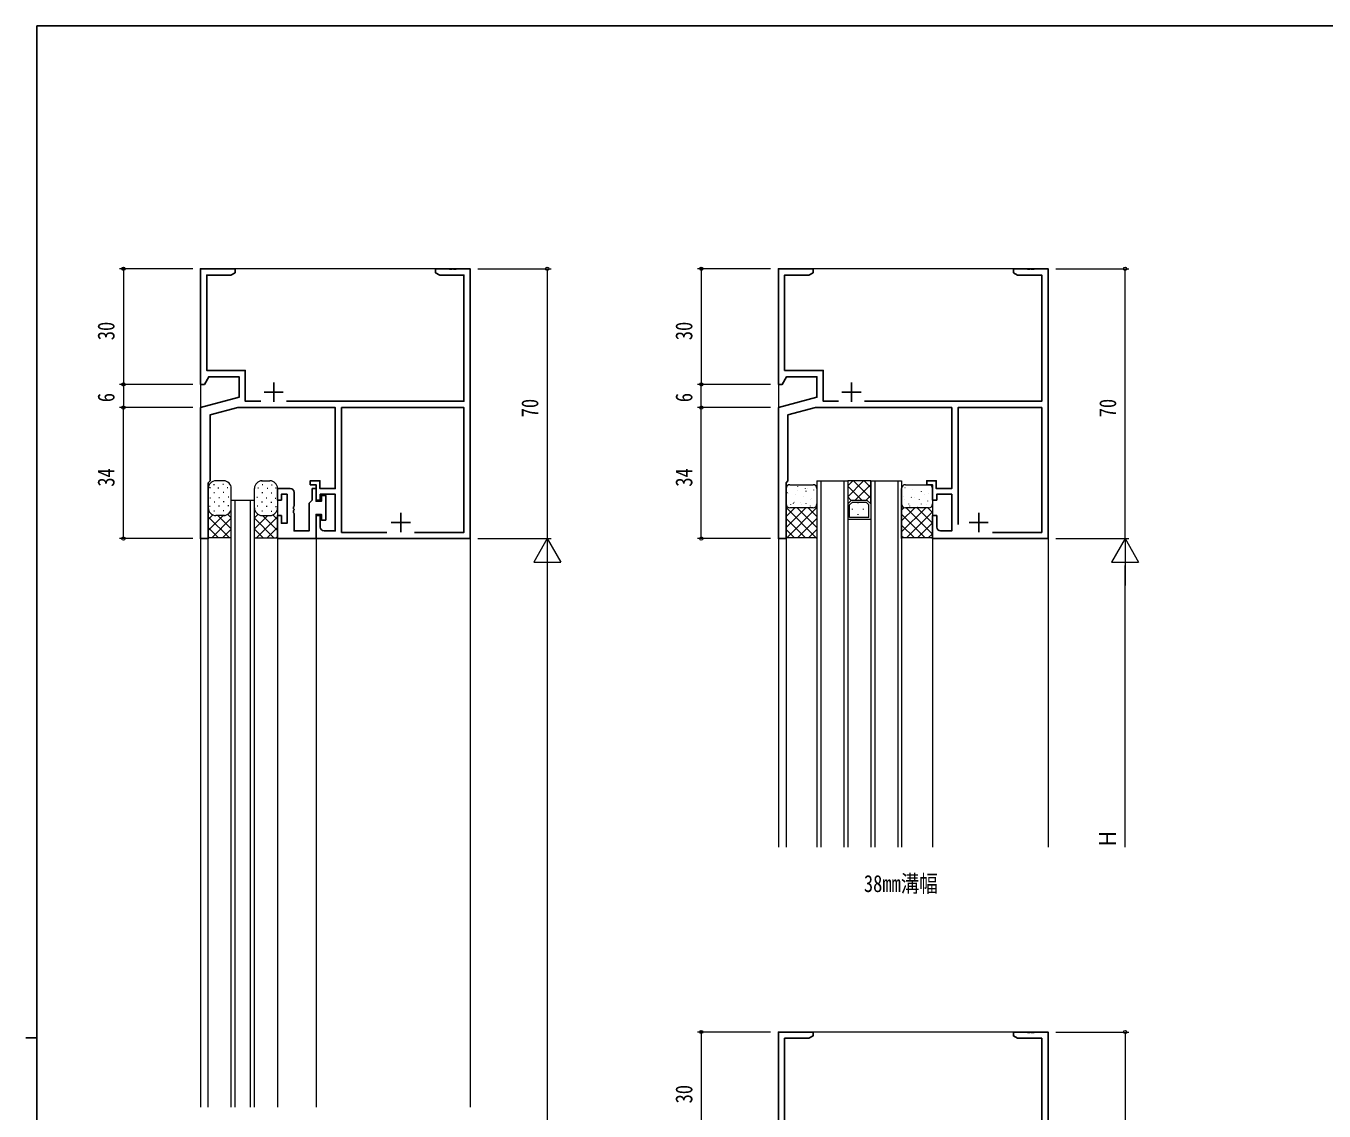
# Model space of a CAD drawing. Units: millimetres on the paper. Extents: x -397 to 397, y -282 to 282.
# Drawn here: x -396.7 to -59.8, y -2.2 to 279.3 of the extents above; entities that cross this region are included whole.
import ezdxf
from ezdxf.enums import TextEntityAlignment as Align

# ---------------------------------------------------------------- set-up
doc = ezdxf.new("R2010")
doc.units = ezdxf.units.MM
for name, color, linetype in [('0-1_USER1', 92, 'Continuous'), ('0-2_YKK_11', 134, 'Continuous'), ('0-7_YKK_ZWAK', 134, 'Continuous')]:
    doc.layers.add(name, color=color, linetype=linetype)
for name, color, linetype, lineweight in [('0-3_YKK_12', 40, 'Continuous', 18), ('0-4_YKK_13', 120, 'Continuous', 18), ('0-6_YKK_D', 200, 'Continuous', 18)]:
    doc.layers.add(name, color=color, linetype=linetype, lineweight=lineweight)
doc.styles.add('ＭＳ ゴシック', font='')
doc.styles.get('ＭＳ ゴシック').set_extended_font_data('MS Gothic')

msp = doc.modelspace()

# ---------------------------------------------------------------- linework, layer by layer
at = {"layer": '0-2_YKK_11'}
for p, q in [((-332.4, 186.8), (-332.4, 181.8)), ((-182.4, 186.8), (-182.4, 181.8)), ((-334.9, 184.3), (-329.9, 184.3)), ((-184.9, 184.3), (-179.9, 184.3)), ((-299.4, 153), (-299.4, 148)), ((-149.4, 153), (-149.4, 148)), ((-301.9, 150.5), (-296.9, 150.5)), ((-151.9, 150.5), (-146.9, 150.5))]:
    msp.add_line(p, q, dxfattribs=at)
for points in [[(-335.763, 181.93), (-339.77, 181.93), (-339.77, 189.93), (-349.77, 189.93), (-349.77, 214.67), (-343.491, 214.67), (-342.4, 215.3), (-342.4, 216.3), (-351.4, 216.3), (-351.4, 186.3), (-350.4, 186.3), (-349.245, 188.3), (-341.4, 188.3), (-341.4, 182.979), (-351.4, 180.3), (-351.4, 146.3), (-349.4, 146.3), (-349.4, 160.8), (-348.9, 161.3), (-348.9, 178.382), (-341.741, 180.3), (-316.4, 180.3), (-316.4, 159.3), (-320.4, 159.3), (-320.4, 161.3), (-322.9, 161.3), (-322.9, 160.3), (-321.4, 160.3), (-321.4, 156.3), (-320.3, 156.3), (-320.3, 157.8), (-316.4, 157.8), (-316.4, 148.3), (-319.3, 148.3)], [(-320.3, 149.3), (-320.3, 152.3), (-321.4, 152.3), (-321.4, 146.3), (-281.4, 146.3), (-281.4, 216.3), (-284.942, 216.3), (-285.125, 216.18), (-285.675, 216.18), (-285.858, 216.3), (-285.942, 216.3), (-286.125, 216.18), (-286.675, 216.18), (-286.858, 216.3), (-290.4, 216.3), (-290.4, 215.3), (-289.309, 214.67), (-283.03, 214.67), (-283.03, 181.93), (-329.037, 181.93)], [(-159.3, 148.3), (-156.4, 148.3), (-156.4, 157.8), (-160.3, 157.8), (-160.3, 156.3), (-161.4, 156.3), (-161.4, 160.3), (-162.9, 160.3), (-162.9, 161.3), (-160.4, 161.3), (-160.4, 159.3), (-156.4, 159.3), (-156.4, 180.3), (-191.741, 180.3), (-198.9, 178.382), (-198.9, 161.3), (-199.4, 160.8), (-199.4, 146.3), (-201.4, 146.3), (-201.4, 180.3), (-191.4, 182.979), (-191.4, 188.3), (-199.245, 188.3), (-200.4, 186.3), (-201.4, 186.3), (-201.4, 216.3), (-192.4, 216.3), (-192.4, 215.3), (-193.491, 214.67), (-199.77, 214.67), (-199.77, 189.93), (-189.77, 189.93), (-189.77, 181.93), (-185.763, 181.93)], [(-179.037, 181.93), (-133.03, 181.93), (-133.03, 214.67), (-139.309, 214.67), (-140.4, 215.3), (-140.4, 216.3), (-136.858, 216.3), (-136.675, 216.18), (-136.125, 216.18), (-135.942, 216.3), (-135.858, 216.3), (-135.675, 216.18), (-135.125, 216.18), (-134.942, 216.3), (-131.4, 216.3), (-131.4, 146.3), (-161.4, 146.3), (-161.4, 152.3), (-160.3, 152.3), (-160.3, 149.3)], [(-295.813, 147.93), (-283.03, 147.93), (-283.03, 180.3), (-314.77, 180.3), (-314.77, 147.93), (-302.987, 147.93)], [(-145.813, 147.93), (-133.03, 147.93), (-133.03, 180.3), (-154.77, 180.3), (-154.77, 150)], [(-321.4, 146.3), (-331.4, 146.3), (-331.4, 152.3), (-330.4, 152.3), (-330.4, 150.3), (-328.9, 150.3), (-328.9, 157.8), (-330.4, 157.8), (-330.4, 156.3), (-331.4, 156.3), (-331.4, 159.3), (-328.1, 159.3)], [(-327.1, 158.3), (-327.1, 154.758), (-327.22, 154.575), (-327.22, 154.025), (-327.1, 153.842), (-327.1, 153.758), (-327.22, 153.575), (-327.22, 153.025), (-327.1, 152.842), (-327.1, 148.3), (-323.2, 148.3), (-323.2, 155.5), (-322.7, 156), (-322.4, 156.3), (-322.4, 159.3), (-321.4, 159.3), (-321.4, 156), (-320, 156), (-320, 157.5), (-318.9, 157.5), (-318.9, 151.1), (-320, 151.1), (-320, 152.6), (-321.4, 152.6), (-321.4, 146.3)], [(-199.77, -8.07), (-199.77, 16.67), (-193.491, 16.67), (-192.4, 17.3), (-192.4, 18.3), (-201.4, 18.3), (-201.4, -11.7)], [(-170.3, -48.7), (-170.3, -45.7), (-171.4, -45.7), (-171.4, -51.7), (-131.4, -51.7), (-131.4, 18.3), (-134.942, 18.3), (-135.125, 18.18), (-135.675, 18.18), (-135.858, 18.3), (-135.942, 18.3), (-136.125, 18.18), (-136.675, 18.18), (-136.858, 18.3), (-140.4, 18.3), (-140.4, 17.3), (-139.309, 16.67), (-133.03, 16.67), (-133.03, -16.07), (-179.037, -16.07)]]:
    msp.add_lwpolyline(points, dxfattribs=at)
for centre, start, end in [((-328.1, 158.3), 0.00001, 89.99999), ((-319.3, 149.3), 180.00001, 269.99999), ((-159.3, 149.3), 180.00001, 269.99999)]:
    msp.add_arc(centre, 1, start, end, dxfattribs=at)
at = {"layer": '0-3_YKK_12'}
for p, q in [((-351.4, 216.3), (-351.4, -1.2)), ((-281.4, 216.3), (-351.4, 216.3)), ((-281.4, 216.3), (-281.4, -1.2)), ((-201.4, 216.3), (-201.4, 66.3)), ((-131.4, 216.3), (-201.4, 216.3)), ((-131.4, 216.3), (-131.4, 66.3)), ((-191.4, 161.3), (-183.4, 161.3)), ((-191.4, 161.3), (-191.4, 66.3)), ((-190.4, 161.3), (-190.4, 66.3)), ((-184.4, 161.3), (-184.4, 66.3)), ((-183.4, 161.3), (-183.4, 66.3)), ((-179.281, 161.3), (-183.4, 157.181)), ((-182.109, 161.3), (-183.4, 160.009)), ((-179.763, 156.3), (-183.4, 159.937)), ((-177.4, 156.766), (-181.934, 161.3)), ((-177.4, 160.352), (-181.452, 156.3)), ((-177.4, 159.594), (-179.106, 161.3)), ((-177.4, 161.3), (-169.4, 161.3)), ((-177.4, 161.3), (-177.4, 66.3)), ((-176.4, 161.3), (-176.4, 66.3)), ((-170.4, 161.3), (-170.4, 66.3)), ((-169.4, 161.3), (-169.4, 66.3)), ((-343.4, -1.2), (-343.4, 156.3)), ((-343.4, 156.3), (-337.4, 156.3)), ((-342.4, -1.2), (-342.4, 156.3)), ((-338.4, -1.2), (-338.4, 156.3)), ((-337.4, -1.2), (-337.4, 156.3)), ((-182.495, 156.205), (-183.4, 157.109)), ((-180.699, 155.468), (-180.699, 155.668)), ((-177.4, 157.524), (-178.624, 156.3)), ((-182.114, 153.853), (-182.114, 154.053)), ((-180.699, 152.438), (-180.699, 152.638)), ((-179.284, 153.853), (-179.284, 154.053)), ((-177.4, 151.3), (-183.4, 151.3)), ((-349.4, -1.2), (-349.4, 146.6)), ((-331.4, 146.6), (-331.4, -1.2)), ((-321.4, 146.6), (-321.4, -1.2)), ((-199.4, 146.6), (-199.4, 66.3)), ((-161.4, 146.6), (-161.4, 66.3)), ((-201.4, 18.3), (-201.4, -131.7)), ((-131.4, 18.3), (-201.4, 18.3)), ((-131.4, 18.3), (-131.4, -131.7))]:
    msp.add_line(p, q, dxfattribs=at)
msp.add_lwpolyline([(-183.4, 161.3), (-183.4, 155.3), (-182.4, 156.3), (-178.4, 156.3), (-177.4, 155.3), (-177.4, 161.3)], close=True, dxfattribs=at)
for points in [[(-177.9, 151.8), (-182.9, 151.8), (-182.9, 155.093), (-182.193, 155.8), (-178.607, 155.8)], [(-177.9, 151.8), (-177.9, 155.093), (-178.607, 155.8)]]:
    msp.add_lwpolyline(points, dxfattribs=at)
at = {"layer": '0-4_YKK_13'}
for p, q in [((-349.4, 159.3), (-349.4, 146.3)), ((-348.842, 159.456), (-349.042, 159.456)), ((-347.8, 160.277), (-348, 160.277)), ((-345.2, 161.3), (-347.4, 161.3)), ((-346.676, 159.383), (-346.876, 159.383)), ((-345.394, 160.373), (-345.594, 160.373)), ((-344.27, 159.48), (-344.47, 159.48)), ((-343.4, 146.3), (-343.4, 159.3)), ((-337.4, 146.3), (-337.4, 159.3)), ((-336.53, 159.48), (-336.33, 159.48)), ((-335.6, 161.3), (-333.4, 161.3)), ((-335.406, 160.373), (-335.206, 160.373)), ((-334.124, 159.383), (-333.924, 159.383)), ((-333, 160.277), (-332.8, 160.277)), ((-331.958, 159.456), (-331.758, 159.456)), ((-331.4, 159.3), (-331.4, 146.3)), ((-199.4, 155.3), (-199.4, 159.3)), ((-198.601, 160.225), (-198.574, 160.183)), ((-198.4, 160.3), (-192.4, 160.3)), ((-196.472, 159.898), (-196.445, 159.856)), ((-196.356, 158.87), (-196.353, 158.86)), ((-194.442, 159.282), (-194.415, 159.24)), ((-194.26, 158.659), (-194.261, 158.559)), ((-193.728, 159.397), (-193.726, 159.387)), ((-192.314, 158.956), (-192.287, 158.914)), ((-191.4, 159.3), (-191.4, 155.3)), ((-169.4, 155.3), (-169.4, 159.3)), ((-169.326, 159.317), (-169.324, 159.307)), ((-168.532, 159.587), (-168.505, 159.545)), ((-168.4, 160.3), (-162.4, 160.3)), ((-166.79, 160.233), (-166.788, 160.223)), ((-166.503, 158.971), (-166.476, 158.929)), ((-164.374, 158.645), (-164.347, 158.603)), ((-164.294, 158.532), (-164.296, 158.432)), ((-161.4, 159.3), (-161.4, 155.3)), ((-348.794, 156.76), (-348.994, 156.76)), ((-347.759, 158.156), (-347.959, 158.156)), ((-347.687, 155.726), (-347.887, 155.726)), ((-346.436, 156.929), (-346.636, 156.929)), ((-345.353, 158.252), (-345.553, 158.252)), ((-345.281, 155.822), (-345.481, 155.822)), ((-344.029, 157.025), (-344.229, 157.025)), ((-336.771, 157.025), (-336.571, 157.025)), ((-335.519, 155.822), (-335.319, 155.822)), ((-335.447, 158.252), (-335.247, 158.252)), ((-334.364, 156.929), (-334.164, 156.929)), ((-333.113, 155.726), (-332.913, 155.726)), ((-333.041, 158.156), (-332.841, 158.156)), ((-332.006, 156.76), (-331.806, 156.76)), ((-199.4, 146.3), (-199.4, 157.1)), ((-198.988, 158.283), (-198.961, 158.241)), ((-198.891, 157.953), (-198.889, 157.943)), ((-198.227, 155.12), (-198.224, 155.11)), ((-197.571, 155.482), (-197.573, 155.382)), ((-197.346, 155.725), (-197.319, 155.683)), ((-196.958, 157.667), (-196.931, 157.625)), ((-195.599, 155.647), (-195.597, 155.637)), ((-195.316, 155.109), (-195.289, 155.067)), ((-194.83, 157.34), (-194.803, 157.298)), ((-194.305, 155.434), (-194.306, 155.334)), ((-193.052, 156.515), (-193.05, 156.505)), ((-192.8, 156.724), (-192.773, 156.682)), ((-191.4, 157.1), (-191.4, 146.3)), ((-169.4, 146.3), (-169.4, 157.1)), ((-169.4, 155.405), (-169.379, 155.372)), ((-169.019, 157.356), (-168.992, 157.314)), ((-168.661, 156.484), (-168.659, 156.474)), ((-167.606, 155.354), (-167.607, 155.254)), ((-166.89, 157.029), (-166.863, 156.987)), ((-166.034, 157.011), (-166.032, 157.001)), ((-164.86, 156.413), (-164.833, 156.371)), ((-164.339, 155.307), (-164.341, 155.207)), ((-163.487, 157.878), (-163.485, 157.869)), ((-162.822, 155.045), (-162.82, 155.035)), ((-162.731, 156.087), (-162.704, 156.045)), ((-162.344, 158.029), (-162.317, 157.987)), ((-161.4, 157.1), (-161.4, 146.3)), ((-348.173, 152.455), (-349.4, 151.228)), ((-345.5, 152.3), (-349.4, 148.4)), ((-349.4, 152), (-343.9, 146.5)), ((-348.89, 154.643), (-349.09, 154.643)), ((-347.735, 153.44), (-347.935, 153.44)), ((-345.2, 152.3), (-347.4, 152.3)), ((-346.872, 152.3), (-343.4, 148.828)), ((-346.484, 154.739), (-346.684, 154.739)), ((-345.329, 153.536), (-345.529, 153.536)), ((-344.077, 154.835), (-344.277, 154.835)), ((-344.272, 152.529), (-343.4, 151.657)), ((-336.528, 152.529), (-337.4, 151.657)), ((-333.928, 152.3), (-337.4, 148.828)), ((-331.4, 152), (-336.9, 146.5)), ((-336.723, 154.835), (-336.523, 154.835)), ((-335.6, 152.3), (-333.4, 152.3)), ((-335.471, 153.536), (-335.271, 153.536)), ((-335.3, 152.3), (-331.4, 148.4)), ((-334.316, 154.739), (-334.116, 154.739)), ((-333.065, 153.44), (-332.865, 153.44)), ((-332.627, 152.455), (-331.4, 151.228)), ((-331.91, 154.643), (-331.71, 154.643)), ((-199.4, 154.833), (-199.322, 154.912)), ((-191.4, 146.352), (-199.4, 154.352)), ((-199.4, 146.348), (-191.4, 154.348)), ((-199.4, 152.005), (-197.105, 154.3)), ((-199.4, 149.176), (-194.276, 154.3)), ((-192.4, 154.3), (-198.4, 154.3)), ((-191.4, 149.181), (-196.519, 154.3)), ((-191.4, 152.009), (-193.691, 154.3)), ((-193.187, 154.782), (-193.16, 154.74)), ((-191.4, 154.838), (-191.477, 154.915)), ((-169.4, 153.721), (-168.755, 154.365)), ((-169.4, 150.892), (-165.992, 154.3)), ((-169.4, 148.064), (-163.164, 154.3)), ((-163.263, 146.5), (-169.4, 152.637)), ((-162.4, 154.3), (-168.4, 154.3)), ((-161.4, 147.465), (-168.235, 154.3)), ((-168.135, 146.5), (-161.4, 153.235)), ((-167.376, 154.798), (-167.349, 154.756)), ((-161.4, 150.294), (-165.406, 154.3)), ((-165.247, 154.471), (-165.22, 154.429)), ((-161.4, 153.122), (-162.578, 154.3)), ((-349.4, 149.172), (-346.728, 146.5)), ((-343.4, 151.572), (-348.472, 146.5)), ((-343.4, 148.743), (-345.643, 146.5)), ((-337.4, 151.572), (-332.328, 146.5)), ((-337.4, 148.743), (-335.157, 146.5)), ((-331.4, 149.172), (-334.072, 146.5)), ((-194.376, 146.5), (-199.4, 151.524)), ((-197.204, 146.5), (-199.4, 148.696)), ((-196.42, 146.5), (-191.4, 151.52)), ((-193.591, 146.5), (-191.4, 148.691)), ((-166.092, 146.5), (-169.4, 149.808)), ((-165.307, 146.5), (-161.4, 150.407)), ((-349.4, 146.843), (-349.057, 146.5)), ((-349.4, 146.3), (-349.2, 146.5)), ((-343.4, 146.5), (-349.2, 146.5)), ((-343.4, 146.3), (-343.6, 146.5)), ((-337.4, 146.5), (-331.6, 146.5)), ((-337.4, 146.3), (-337.2, 146.5)), ((-331.4, 146.843), (-331.743, 146.5)), ((-331.4, 146.3), (-331.6, 146.5)), ((-199.2, 146.5), (-199.4, 146.3)), ((-191.6, 146.5), (-199.2, 146.5)), ((-191.6, 146.5), (-191.4, 146.3)), ((-168.92, 146.5), (-169.4, 146.98)), ((-169.2, 146.5), (-169.4, 146.3)), ((-161.6, 146.5), (-169.2, 146.5)), ((-162.478, 146.5), (-161.4, 147.578)), ((-161.6, 146.5), (-161.4, 146.3))]:
    msp.add_line(p, q, dxfattribs=at)
for centre, radius, start, end in [((-347.4, 159.3), 2, 90, 180), ((-345.4, 159.3), 2, 0, 90), ((-335.4, 159.3), 2, 90, 180), ((-333.4, 159.3), 2, 0, 90), ((-198.4, 159.3), 1, 90, 180), ((-192.4, 159.3), 1, 0, 90), ((-168.4, 159.3), 1, 90, 180), ((-162.4, 159.3), 1, 0, 90), ((-198.4, 155.3), 1, 180, 270), ((-192.4, 155.3), 1, 270, 0), ((-168.4, 155.3), 1, 180, 270), ((-162.4, 155.3), 1, 270, 0), ((-347.4, 154.3), 2, 180, 270), ((-345.4, 154.3), 2, 270, 0), ((-335.4, 154.3), 2, 180, 270), ((-333.4, 154.3), 2, 270, 0)]:
    msp.add_arc(centre, radius, start, end, dxfattribs=at)
at = {"layer": '0-6_YKK_D'}
for p, q in [((-353.4, 216.3), (-372.4, 216.3)), ((-371.4, 216.3), (-371.4, 186.3)), ((-279.4, 216.3), (-260.4, 216.3)), ((-261.4, 216.3), (-261.4, 146.3)), ((-203.4, 216.3), (-222.4, 216.3)), ((-221.4, 216.3), (-221.4, 186.3)), ((-129.4, 216.3), (-110.4, 216.3)), ((-111.4, 146.3), (-111.4, 216.3)), ((-353.4, 186.3), (-372.4, 186.3)), ((-353.4, 186.3), (-372.4, 186.3)), ((-371.4, 186.3), (-371.4, 180.3)), ((-203.4, 186.3), (-222.4, 186.3)), ((-203.4, 186.3), (-222.4, 186.3)), ((-221.4, 180.3), (-221.4, 186.3)), ((-353.4, 180.3), (-372.4, 180.3)), ((-353.4, 180.3), (-372.4, 180.3)), ((-371.4, 146.3), (-371.4, 180.3)), ((-203.4, 180.3), (-222.4, 180.3)), ((-203.4, 180.3), (-222.4, 180.3)), ((-221.4, 146.3), (-221.4, 180.3)), ((-353.4, 146.3), (-372.4, 146.3)), ((-279.4, 146.3), (-260.4, 146.3)), ((-261.4, 146.3), (-264.9, 140.238)), ((-261.4, 146.3), (-257.9, 140.238)), ((-261.4, 146.3), (-261.4, 134.176)), ((-203.4, 146.3), (-222.4, 146.3)), ((-129.4, 146.3), (-110.4, 146.3)), ((-129.4, 146.3), (-110.4, 146.3)), ((-111.4, 146.3), (-114.9, 140.238)), ((-111.4, 146.3), (-107.9, 140.238)), ((-111.4, 146.3), (-111.4, 134.176)), ((-264.9, 140.238), (-257.9, 140.238)), ((-261.4, 139.3), (-261.4, -146.7)), ((-114.9, 140.238), (-107.9, 140.238)), ((-111.4, 66.3), (-111.4, 139.3)), ((-203.4, 18.3), (-222.4, 18.3)), ((-221.4, 18.3), (-221.4, -11.7)), ((-129.4, 18.3), (-110.4, 18.3)), ((-111.4, 18.3), (-111.4, -51.7))]:
    msp.add_line(p, q, dxfattribs=at)
for centre in [(-371.4, 216.3), (-261.4, 216.3), (-221.4, 216.3), (-111.4, 216.3), (-371.4, 186.3), (-371.4, 186.3), (-221.4, 186.3), (-221.4, 186.3), (-371.4, 180.3), (-371.4, 180.3), (-221.4, 180.3), (-221.4, 180.3), (-371.4, 146.3), (-221.4, 146.3), (-221.4, 18.3), (-111.4, 18.3)]:
    msp.add_circle(centre, 0.425, dxfattribs=at)
at = {"layer": '0-7_YKK_ZWAK'}
for p, q in [((376.1, 279.3), (-393.9, 279.3)), ((-393.9, -245.7), (-393.9, 279.3)), ((-396.7, 16.8), (-393.9, 16.8))]:
    msp.add_line(p, q, dxfattribs=at)

# ---------------------------------------------------------------- texts
at = {"layer": '0-1_USER1', "style": 'ＭＳ ゴシック', "width": 0.8}
msp.add_text('38mm溝幅', height=4.399, dxfattribs=at).set_placement((-179.2, 53.3), align=Align.BOTTOM_LEFT)
at = {"layer": '0-6_YKK_D', "style": 'ＭＳ ゴシック', "width": 0.8}
for s, p in [('30', (-372.4, 197.78)), ('30', (-222.4, 197.78)), ('6', (-372.4, 181.7)), ('70', (-262.4, 177.78)), ('6', (-222.4, 181.7)), ('70', (-112.4, 177.78)), ('34', (-372.4, 159.78)), ('34', (-222.4, 159.78)), ('Ｈ', (-112.4, 66.06)), ('30', (-222.4, -0.22))]:
    msp.add_text(s, height=4.399, rotation=90, dxfattribs=at).set_placement(p, align=Align.BOTTOM_LEFT)

doc.saveas('drawing.dxf')
